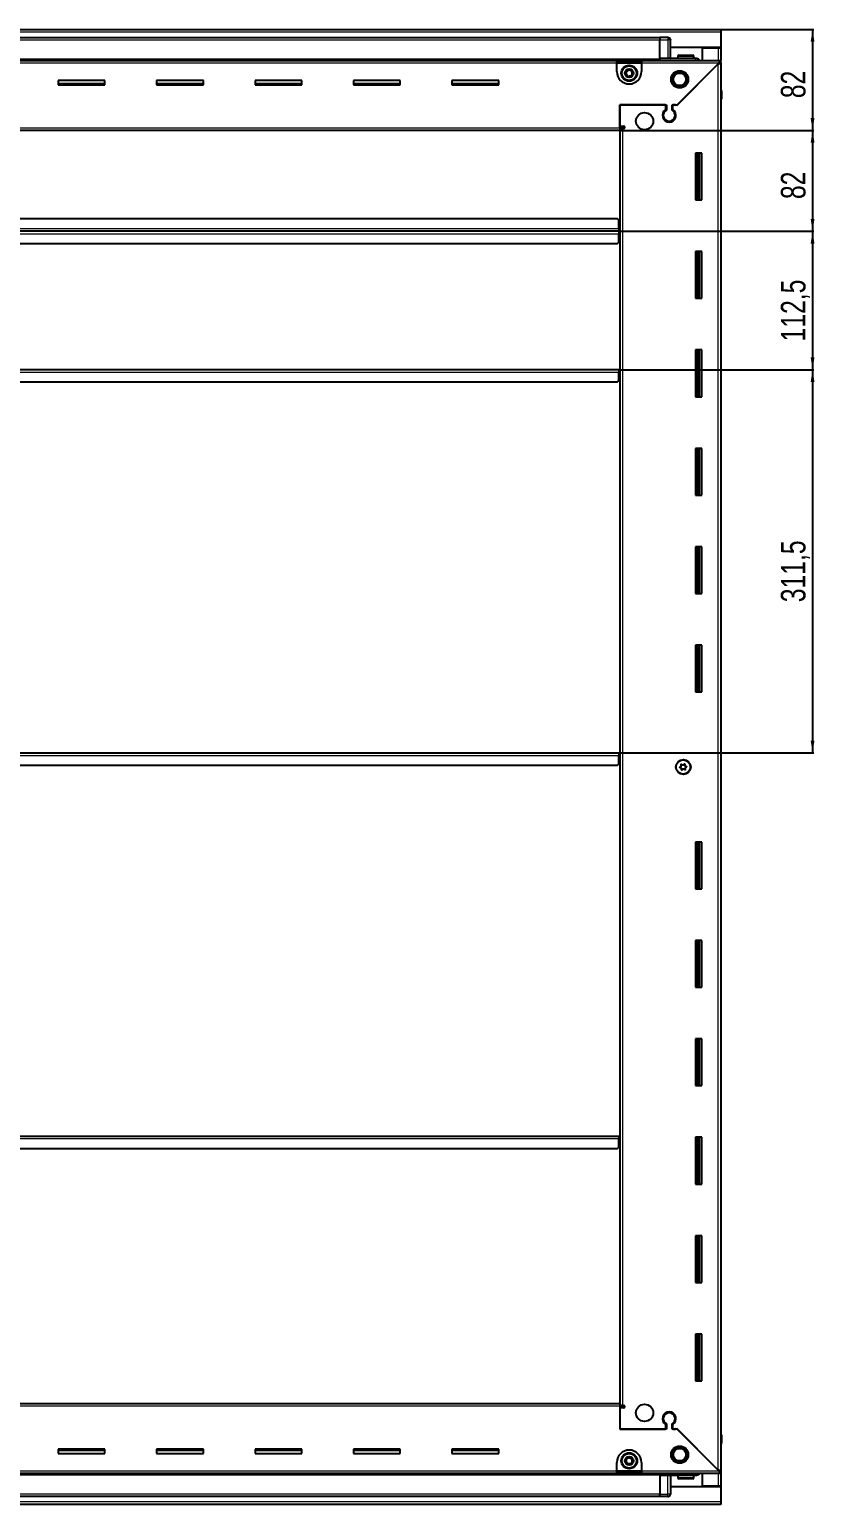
# Model space of a CAD drawing. Header units: millimetres. Extents: x 1315 to 6044, y -1445 to 1969.
# Drawn here: x 5406 to 6044, y 577 to 1776 of the extents above; entities that cross this region are included whole.
import ezdxf

# ---------------------------------------------------------------- set-up
doc = ezdxf.new("R2010")
doc.units = ezdxf.units.MM
doc.layers.add('FORMAT', color=7, linetype='Continuous')
doc.styles.add('SLDTEXTSTYLE0', font='TXT', dxfattribs={"width": 0.75})
doc.dimstyles.new('SLDDIMSTYLE0', dxfattribs={"dimtxt": 20, "dimasz": 10, "dimexe": 0, "dimexo": 0.0625, "dimgap": 5, "dimtad": 2, "dimdec": 1, "dimrnd": 1e-09, "dimzin": 12, "dimdsep": 46, "dimtxsty": 'SLDTEXTSTYLE0', "dimsah": 1, "dimcen": 0.09, "dimadec": 0, "dimazin": 3, "dimtfac": 1, "dimtofl": 0, "dimtmove": 0, "dimatfit": 3, "dimfxl": 0, "dimfrac": 2, "dimtolj": 1, "dimtzin": 12, "dimarcsym": 0})

# ---------------------------------------------------------------- blocks, each defined once
blk = doc.blocks.new('_D_7')
at = {"layer": 'FORMAT'}
for p, q in [((5967.8, 1775.8), (6043.3, 1775.8)), ((6042.3, 1775.8), (6042.3, 1693.8)), ((5885.8, 1693.8), (6043.3, 1693.8))]:
    blk.add_line(p, q, dxfattribs=at)
for points in [[(6042.3, 1775.8), (6040.7, 1765.8), (6043.8, 1765.8)], [(6042.3, 1693.8), (6043.8, 1703.8), (6040.7, 1703.8)]]:
    blk.add_solid(points, dxfattribs=at)
at = {"layer": 'FORMAT', "insert": (6016.5, 1720), "char_height": 20, "attachment_point": 1, "rotation": 90, "style": 'SLDTEXTSTYLE0'}
blk.add_mtext('82', dxfattribs=at)
blk = doc.blocks.new('_D_8')
at = {"layer": 'FORMAT'}
for p, q in [((5884.8, 1499.3), (6043.3, 1499.3)), ((6042.3, 1499.3), (6042.3, 1187.8)), ((5884.8, 1187.8), (6043.3, 1187.8))]:
    blk.add_line(p, q, dxfattribs=at)
for points in [[(6042.3, 1499.3), (6040.7, 1489.3), (6043.8, 1489.3)], [(6042.3, 1187.8), (6043.8, 1197.8), (6040.7, 1197.8)]]:
    blk.add_solid(points, dxfattribs=at)
at = {"layer": 'FORMAT', "insert": (6016.5, 1310.3), "char_height": 20, "attachment_point": 1, "rotation": 90, "style": 'SLDTEXTSTYLE0'}
blk.add_mtext('311,5', dxfattribs=at)
blk = doc.blocks.new('_D_9')
at = {"layer": 'FORMAT'}
for p, q in [((5884.8, 1611.8), (6043.3, 1611.8)), ((6042.3, 1611.8), (6042.3, 1499.3)), ((5884.8, 1499.3), (6043.3, 1499.3))]:
    blk.add_line(p, q, dxfattribs=at)
for points in [[(6042.3, 1611.8), (6040.7, 1601.8), (6043.8, 1601.8)], [(6042.3, 1499.3), (6043.8, 1509.3), (6040.7, 1509.3)]]:
    blk.add_solid(points, dxfattribs=at)
at = {"layer": 'FORMAT', "insert": (6016.5, 1522.3), "char_height": 20, "attachment_point": 1, "rotation": 90, "style": 'SLDTEXTSTYLE0'}
blk.add_mtext('112,5', dxfattribs=at)
blk = doc.blocks.new('_D_10')
at = {"layer": 'FORMAT'}
for p, q in [((5885.8, 1693.8), (6043.3, 1693.8)), ((6042.3, 1693.8), (6042.3, 1611.8)), ((5884.8, 1611.8), (6043.3, 1611.8))]:
    blk.add_line(p, q, dxfattribs=at)
for points in [[(6042.3, 1693.8), (6040.7, 1683.8), (6043.8, 1683.8)], [(6042.3, 1611.8), (6043.8, 1621.8), (6040.7, 1621.8)]]:
    blk.add_solid(points, dxfattribs=at)
at = {"layer": 'FORMAT', "insert": (6016.5, 1638), "char_height": 20, "attachment_point": 1, "rotation": 90, "style": 'SLDTEXTSTYLE0'}
blk.add_mtext('82', dxfattribs=at)

msp = doc.modelspace()

# ---------------------------------------------------------------- linework, layer by layer
at = {"color": 7, "linetype": 'Continuous', "lineweight": 25}
for p, q in [((4768.77, 1775.82), (5967.77, 1775.82)), ((5967.77, 1775.82), (5967.77, 1773.72)), ((5918.27, 1769.17), (4818.27, 1769.17)), ((5918.27, 1769.32), (5918.27, 1769.32)), ((5924.77, 1769.32), (5918.27, 1769.32)), ((5924.77, 1769.32), (5918.27, 1769.32)), ((5918.27, 1769.32), (5918.27, 1767.32)), ((5918.27, 1752.32), (5918.27, 1767.32)), ((5926.77, 1767.32), (5926.77, 1767.32)), ((5926.77, 1752.32), (5926.77, 1767.32)), ((5967.77, 1773.72), (5967.77, 1761.32)), ((4818.27, 1751.17), (5918.27, 1751.17)), ((4853.27, 1750.57), (5883.27, 1750.57)), ((5883.27, 1748.47), (5883.27, 1750.57)), ((5883.27, 1750.57), (5903.27, 1750.57)), ((5903.27, 1750.57), (5966.77, 1750.57)), ((5903.27, 1750.57), (5903.27, 1748.47)), ((5918.27, 1752.32), (5918.27, 1751.82)), ((5947.27, 1752.32), (5918.27, 1752.32)), ((5918.27, 1752.29), (5918.35, 1750.57)), ((5967.77, 1761.32), (5926.77, 1761.32)), ((5932.77, 1754.22), (5932.77, 1752.32)), ((5933.57, 1755.02), (5944.97, 1755.02)), ((5945.77, 1752.32), (5945.77, 1754.22)), ((5952.77, 1750.57), (5952.77, 1760.82)), ((5952.77, 1760.82), (5965.67, 1760.82)), ((5965.67, 1760.82), (5967.77, 1760.82)), ((5966.27, 1760.82), (5966.27, 1761.32)), ((5966.77, 1749.07), (5966.77, 1750.57)), ((5966.77, 1750.57), (5967.77, 1750.57)), ((5967.77, 1760.82), (5967.77, 1761.32)), ((5967.77, 1760.82), (5967.77, 1750.57)), ((5967.77, 1749.07), (5967.77, 1750.57)), ((5883.27, 1749.07), (5903.27, 1749.07)), ((5883.27, 1741.57), (5883.27, 1748.47)), ((5903.27, 1748.47), (5903.27, 1741.57)), ((5965.67, 1747.97), (5931.57, 1713.87)), ((5932.27, 1714.57), (5966.17, 1748.47)), ((5966.27, 1748.57), (5967.77, 1748.57)), ((5966.77, 1749.07), (5967.77, 1749.07)), ((5967.77, 1749.07), (5967.77, 1748.57)), ((5967.77, 1748.57), (5967.77, 604.07)), ((5467.27, 1734.32), (5429.27, 1734.32)), ((5429.27, 1734.32), (5429.27, 1730.82)), ((5467.27, 1731.57), (5429.27, 1731.57)), ((5429.27, 1730.82), (5467.27, 1730.82)), ((5467.27, 1730.82), (5467.27, 1734.32)), ((5547.27, 1734.32), (5509.27, 1734.32)), ((5509.27, 1734.32), (5509.27, 1730.82)), ((5547.27, 1731.57), (5509.27, 1731.57)), ((5509.27, 1730.82), (5547.27, 1730.82)), ((5547.27, 1730.82), (5547.27, 1734.32)), ((5627.27, 1734.32), (5589.27, 1734.32)), ((5589.27, 1734.32), (5589.27, 1730.82)), ((5627.27, 1731.57), (5589.27, 1731.57)), ((5589.27, 1730.82), (5627.27, 1730.82)), ((5627.27, 1730.82), (5627.27, 1734.32)), ((5707.27, 1734.32), (5669.27, 1734.32)), ((5669.27, 1734.32), (5669.27, 1730.82)), ((5707.27, 1731.57), (5669.27, 1731.57)), ((5669.27, 1730.82), (5707.27, 1730.82)), ((5707.27, 1730.82), (5707.27, 1734.32)), ((5787.27, 1734.32), (5749.27, 1734.32)), ((5749.27, 1734.32), (5749.27, 1730.82)), ((5787.27, 1731.57), (5749.27, 1731.57)), ((5749.27, 1730.82), (5787.27, 1730.82)), ((5787.27, 1730.82), (5787.27, 1734.32)), ((5967.77, 1727.15), (5967.77, 1727.15)), ((5885.77, 1714.57), (5923.47, 1714.57)), ((5885.77, 1695.92), (5885.77, 1714.57)), ((5885.77, 1714.57), (5885.77, 1697.32)), ((5922.77, 1714.57), (5885.77, 1714.57)), ((5922.77, 1714.57), (5922.77, 1710.68)), ((5923.47, 1714.57), (5923.47, 1710.29)), ((5928.07, 1714.57), (5932.27, 1714.57)), ((5928.07, 1710.29), (5928.07, 1714.57)), ((5930.87, 1714.57), (5928.77, 1714.57)), ((5928.77, 1710.68), (5928.77, 1714.57)), ((5931.57, 1713.87), (5930.87, 1714.57)), ((5967.77, 1719.32), (5968.27, 1719.32)), ((5968.12, 633.32), (5968.12, 1719.32)), ((5968.27, 1725.82), (5968.27, 1719.32)), ((5968.27, 1719.32), (5968.27, 1725.82)), ((5968.27, 1719.32), (5968.27, 1719.32)), ((5968.27, 1719.32), (5968.27, 1719.32)), ((5885.77, 1693.82), (4850.77, 1693.82)), ((5885.77, 1697.32), (5888.62, 1697.32)), ((5887.77, 1696.32), (5885.77, 1696.32)), ((5885.77, 1695.92), (5885.77, 1693.82)), ((5885.77, 1695.32), (5887.87, 1695.32)), ((5885.77, 1693.82), (5885.77, 658.82)), ((5887.77, 1695.32), (5887.77, 1696.32)), ((5888.62, 1695.32), (5887.87, 1695.32)), ((5927.77, 1701.71), (5927.77, 1700.95)), ((5947.27, 1675.32), (5947.27, 1637.32)), ((5952.27, 1675.32), (5947.27, 1675.32)), ((5948.3, 1675.32), (5948.3, 1637.32)), ((5948.33, 1675.32), (5948.33, 1637.32)), ((5950.12, 1675.32), (5950.12, 1637.32)), ((5952.27, 1637.32), (5952.27, 1675.32)), ((5947.27, 1637.32), (5952.27, 1637.32)), ((5883.77, 1621.82), (4852.77, 1621.82)), ((5884.77, 1620.82), (5883.77, 1621.82)), ((5884.77, 1613.92), (5884.77, 1620.82)), ((5884.77, 1611.82), (4851.77, 1611.82)), ((5885.02, 1614.67), (5884.77, 1614.67)), ((5884.77, 1613.92), (5884.77, 1611.82)), ((5884.77, 1611.82), (5884.77, 1609.72)), ((5884.77, 1602.82), (5884.77, 1609.72)), ((5884.77, 1608.97), (5885.02, 1608.97)), ((5885.02, 1611.82), (5885.02, 1614.67)), ((5885.02, 1608.97), (5885.02, 1611.82)), ((5885.77, 1611.82), (5885.02, 1611.82)), ((4852.77, 1601.82), (5883.77, 1601.82)), ((5883.77, 1601.82), (5884.77, 1602.82)), ((5947.27, 1595.32), (5947.27, 1557.32)), ((5952.27, 1595.32), (5947.27, 1595.32)), ((5948.3, 1595.32), (5948.3, 1557.32)), ((5948.33, 1595.32), (5948.33, 1557.32)), ((5950.12, 1595.32), (5950.12, 1557.32)), ((5952.27, 1557.32), (5952.27, 1595.32)), ((5947.27, 1557.32), (5952.27, 1557.32)), ((5947.27, 1515.32), (5947.27, 1477.32)), ((5952.27, 1515.32), (5947.27, 1515.32)), ((5948.3, 1515.32), (5948.3, 1477.32)), ((5948.33, 1515.32), (5948.33, 1477.32)), ((5950.12, 1515.32), (5950.12, 1477.32)), ((5952.27, 1477.32), (5952.27, 1515.32)), ((4851.77, 1499.32), (5884.77, 1499.32)), ((5884.77, 1499.32), (5884.77, 1497.22)), ((5885.02, 1496.47), (5885.02, 1499.32)), ((5885.02, 1499.32), (5885.77, 1499.32)), ((4852.77, 1489.32), (5883.77, 1489.32)), ((5883.77, 1489.32), (5884.77, 1490.32)), ((5884.77, 1490.32), (5884.77, 1497.22)), ((5884.77, 1496.47), (5885.02, 1496.47)), ((5947.27, 1477.32), (5952.27, 1477.32)), ((5947.27, 1435.32), (5947.27, 1397.32)), ((5952.27, 1435.32), (5947.27, 1435.32)), ((5948.3, 1435.32), (5948.3, 1397.32)), ((5948.33, 1435.32), (5948.33, 1397.32)), ((5950.12, 1435.32), (5950.12, 1397.32)), ((5952.27, 1397.32), (5952.27, 1435.32)), ((5947.27, 1397.32), (5952.27, 1397.32)), ((5947.27, 1355.32), (5947.27, 1317.32)), ((5952.27, 1355.32), (5947.27, 1355.32)), ((5948.3, 1355.32), (5948.3, 1317.32)), ((5948.33, 1355.32), (5948.33, 1317.32)), ((5950.12, 1355.32), (5950.12, 1317.32)), ((5952.27, 1317.32), (5952.27, 1355.32)), ((5947.27, 1317.32), (5952.27, 1317.32)), ((5947.27, 1275.32), (5947.27, 1237.32)), ((5952.27, 1275.32), (5947.27, 1275.32)), ((5948.3, 1275.32), (5948.3, 1237.32)), ((5948.33, 1275.32), (5948.33, 1237.32)), ((5950.12, 1275.32), (5950.12, 1237.32)), ((5952.27, 1237.32), (5952.27, 1275.32)), ((5947.27, 1237.32), (5952.27, 1237.32)), ((4851.77, 1187.82), (5884.77, 1187.82)), ((5884.77, 1187.82), (5884.77, 1185.72)), ((5885.02, 1184.97), (5885.02, 1187.82)), ((5885.02, 1187.82), (5885.77, 1187.82)), ((4852.77, 1177.82), (5883.77, 1177.82)), ((5883.77, 1177.82), (5884.77, 1178.82)), ((5884.77, 1178.82), (5884.77, 1185.72)), ((5884.77, 1184.97), (5885.02, 1184.97)), ((5947.27, 1115.32), (5947.27, 1077.32)), ((5952.27, 1115.32), (5947.27, 1115.32)), ((5948.3, 1115.32), (5948.3, 1077.32)), ((5948.33, 1115.32), (5948.33, 1077.32)), ((5950.12, 1115.32), (5950.12, 1077.32)), ((5952.27, 1077.32), (5952.27, 1115.32)), ((5947.27, 1077.32), (5952.27, 1077.32)), ((5947.27, 1035.32), (5947.27, 997.32)), ((5952.27, 1035.32), (5947.27, 1035.32)), ((5948.3, 1035.32), (5948.3, 997.32)), ((5948.33, 1035.32), (5948.33, 997.32)), ((5950.12, 1035.32), (5950.12, 997.32)), ((5952.27, 997.32), (5952.27, 1035.32)), ((5947.27, 997.32), (5952.27, 997.32)), ((5947.27, 955.32), (5947.27, 917.32)), ((5952.27, 955.32), (5947.27, 955.32)), ((5948.3, 955.32), (5948.3, 917.32)), ((5948.33, 955.32), (5948.33, 917.32)), ((5950.12, 955.32), (5950.12, 917.32)), ((5952.27, 917.32), (5952.27, 955.32)), ((5947.27, 917.32), (5952.27, 917.32)), ((4851.77, 876.32), (5884.77, 876.32)), ((5884.77, 876.32), (5884.77, 874.22)), ((5885.02, 873.47), (5885.02, 876.32)), ((5885.02, 876.32), (5885.77, 876.32)), ((5947.27, 875.32), (5947.27, 837.32)), ((5952.27, 875.32), (5947.27, 875.32)), ((5948.3, 875.32), (5948.3, 837.32)), ((5948.33, 875.32), (5948.33, 837.32)), ((5950.12, 875.32), (5950.12, 837.32)), ((5952.27, 837.32), (5952.27, 875.32)), ((4852.77, 866.32), (5883.77, 866.32)), ((5883.77, 866.32), (5884.77, 867.32)), ((5884.77, 867.32), (5884.77, 874.22)), ((5884.77, 873.47), (5885.02, 873.47)), ((5947.27, 837.32), (5952.27, 837.32)), ((5947.27, 795.32), (5947.27, 757.32)), ((5952.27, 795.32), (5947.27, 795.32)), ((5948.3, 795.32), (5948.3, 757.32)), ((5948.33, 795.32), (5948.33, 757.32)), ((5950.12, 795.32), (5950.12, 757.32)), ((5952.27, 757.32), (5952.27, 795.32)), ((5947.27, 757.32), (5952.27, 757.32)), ((5947.27, 715.32), (5947.27, 677.32)), ((5952.27, 715.32), (5947.27, 715.32)), ((5948.3, 715.32), (5948.3, 677.32)), ((5948.33, 715.32), (5948.33, 677.32)), ((5950.12, 715.32), (5950.12, 677.32)), ((5952.27, 677.32), (5952.27, 715.32)), ((5947.27, 677.32), (5952.27, 677.32)), ((4850.77, 658.82), (5885.77, 658.82)), ((5885.77, 658.82), (5885.77, 656.72)), ((5887.87, 657.32), (5885.77, 657.32)), ((5885.77, 656.72), (5885.77, 638.07)), ((5885.77, 656.32), (5887.77, 656.32)), ((5885.77, 655.32), (5885.77, 638.07)), ((5888.62, 655.32), (5885.77, 655.32)), ((5887.77, 656.32), (5887.77, 657.32)), ((5887.87, 657.32), (5888.62, 657.32)), ((5927.77, 651.7), (5927.77, 650.94)), ((5923.47, 638.07), (5885.77, 638.07)), ((5885.77, 638.07), (5922.77, 638.07)), ((5922.77, 641.96), (5922.77, 638.07)), ((5923.47, 642.36), (5923.47, 638.07)), ((5928.07, 638.07), (5928.07, 642.36)), ((5932.27, 638.07), (5928.07, 638.07)), ((5928.77, 638.07), (5928.77, 641.96)), ((5928.77, 638.07), (5930.87, 638.07)), ((5930.87, 638.07), (5931.57, 638.77)), ((5931.57, 638.77), (5965.67, 604.67)), ((5966.17, 604.17), (5932.27, 638.07)), ((5967.77, 633.32), (5968.27, 633.32)), ((5968.27, 633.32), (5968.27, 633.32)), ((5968.27, 626.82), (5968.27, 633.32)), ((5968.27, 633.32), (5968.27, 626.82)), ((5467.27, 621.82), (5429.27, 621.82)), ((5429.27, 621.82), (5429.27, 618.32)), ((5429.27, 621.07), (5467.27, 621.07)), ((5429.27, 618.32), (5467.27, 618.32)), ((5467.27, 618.32), (5467.27, 621.82)), ((5547.27, 621.82), (5509.27, 621.82)), ((5509.27, 621.82), (5509.27, 618.32)), ((5509.27, 621.07), (5547.27, 621.07)), ((5509.27, 618.32), (5547.27, 618.32)), ((5547.27, 618.32), (5547.27, 621.82)), ((5627.27, 621.82), (5589.27, 621.82)), ((5589.27, 621.82), (5589.27, 618.32)), ((5589.27, 621.07), (5627.27, 621.07)), ((5589.27, 618.32), (5627.27, 618.32)), ((5627.27, 618.32), (5627.27, 621.82)), ((5707.27, 621.82), (5669.27, 621.82)), ((5669.27, 621.82), (5669.27, 618.32)), ((5669.27, 621.07), (5707.27, 621.07)), ((5669.27, 618.32), (5707.27, 618.32)), ((5707.27, 618.32), (5707.27, 621.82)), ((5787.27, 621.82), (5749.27, 621.82)), ((5749.27, 621.82), (5749.27, 618.32)), ((5749.27, 621.07), (5787.27, 621.07)), ((5749.27, 618.32), (5787.27, 618.32)), ((5787.27, 618.32), (5787.27, 621.82)), ((5918.27, 601.47), (4818.27, 601.47)), ((5883.27, 602.07), (4853.27, 602.07)), ((5883.27, 604.17), (5883.27, 611.07)), ((5883.27, 602.07), (5883.27, 604.17)), ((5903.27, 603.57), (5883.27, 603.57)), ((5903.27, 602.07), (5883.27, 602.07)), ((5903.27, 611.07), (5903.27, 604.17)), ((5903.27, 604.17), (5903.27, 602.07)), ((5966.77, 602.07), (5903.27, 602.07)), ((5918.35, 602.07), (5918.27, 600.36)), ((5918.27, 600.32), (5918.27, 600.82)), ((5947.27, 600.32), (5918.27, 600.32)), ((5918.27, 600.32), (5918.27, 585.32)), ((5926.77, 600.32), (5926.77, 585.32)), ((5932.77, 600.32), (5932.77, 598.42)), ((5945.77, 598.42), (5945.77, 600.32)), ((5952.77, 591.82), (5952.77, 602.07)), ((5966.27, 604.07), (5967.77, 604.07)), ((5966.77, 603.57), (5966.77, 602.07)), ((5967.77, 603.57), (5966.77, 603.57)), ((5967.77, 602.07), (5966.77, 602.07)), ((5967.77, 604.07), (5967.77, 603.57)), ((5967.77, 603.57), (5967.77, 602.07)), ((5967.77, 602.07), (5967.77, 591.82)), ((5926.77, 591.32), (5967.77, 591.32)), ((5940.57, 597.62), (5933.57, 597.62)), ((5944.97, 597.62), (5940.57, 597.62)), ((5965.67, 591.82), (5952.77, 591.82)), ((5967.77, 591.82), (5965.67, 591.82)), ((5966.27, 591.32), (5966.27, 591.82)), ((5967.77, 591.32), (5967.77, 591.82)), ((5967.77, 591.32), (5967.77, 578.92)), ((5967.77, 576.82), (4768.77, 576.82)), ((4818.27, 583.47), (5918.27, 583.47)), ((5918.27, 583.32), (5918.27, 585.32)), ((5918.27, 583.32), (5918.27, 583.32)), ((5924.77, 583.32), (5918.27, 583.32)), ((5918.27, 583.32), (5918.27, 583.32)), ((5924.77, 583.32), (5918.27, 583.32)), ((5926.1, 583.82), (5926.1, 583.82)), ((5967.77, 578.92), (5967.77, 576.82))]:
    msp.add_line(p, q, dxfattribs=at)
at = {"color": 8, "linetype": 'Continuous', "lineweight": 18}
for p, q in [((5967.77, 1773.72), (4768.77, 1773.72)), ((5918.27, 1767.17), (4818.27, 1767.17)), ((5918.27, 1767.32), (5924.77, 1767.32)), ((5924.77, 1769.32), (5924.77, 1767.32)), ((5924.77, 1767.32), (5924.77, 1752.32)), ((5926.77, 1767.32), (5924.77, 1767.32)), ((5918.27, 1751.82), (4818.27, 1751.82)), ((5918.27, 1750.59), (4818.27, 1750.59)), ((5932.77, 1754.22), (5945.77, 1754.22)), ((5965.67, 1761.32), (5965.67, 1760.82)), ((5965.67, 1760.82), (5965.67, 1750.57)), ((5883.27, 1748.47), (4853.27, 1748.47)), ((5883.27, 1748.47), (5903.27, 1748.47)), ((5966.17, 1748.47), (5903.27, 1748.47)), ((5965.67, 604.67), (5965.67, 1747.97)), ((5967.77, 1725.82), (5968.27, 1725.82)), ((4850.77, 1695.92), (5885.77, 1695.92)), ((5887.87, 1695.32), (5887.87, 657.32)), ((5949.54, 1637.32), (5949.54, 1675.32)), ((5950.77, 1637.32), (5950.77, 1675.32)), ((5884.77, 1613.92), (4851.77, 1613.92)), ((4851.77, 1609.72), (5884.77, 1609.72)), ((5949.54, 1557.32), (5949.54, 1595.32)), ((5950.77, 1557.32), (5950.77, 1595.32)), ((5949.54, 1477.32), (5949.54, 1515.32)), ((5950.77, 1477.32), (5950.77, 1515.32)), ((4851.77, 1497.22), (5884.77, 1497.22)), ((5949.54, 1397.32), (5949.54, 1435.32)), ((5950.77, 1397.32), (5950.77, 1435.32)), ((5949.54, 1317.32), (5949.54, 1355.32)), ((5950.77, 1317.32), (5950.77, 1355.32)), ((5949.54, 1237.32), (5949.54, 1275.32)), ((5950.77, 1237.32), (5950.77, 1275.32)), ((4851.77, 1185.72), (5884.77, 1185.72)), ((5949.54, 1077.32), (5949.54, 1115.32)), ((5950.77, 1077.32), (5950.77, 1115.32)), ((5949.54, 997.32), (5949.54, 1035.32)), ((5950.77, 997.32), (5950.77, 1035.32)), ((5949.54, 917.32), (5949.54, 955.32)), ((5950.77, 917.32), (5950.77, 955.32)), ((5949.54, 837.32), (5949.54, 875.32)), ((5950.77, 837.32), (5950.77, 875.32)), ((4851.77, 874.22), (5884.77, 874.22)), ((5949.54, 757.32), (5949.54, 795.32)), ((5950.77, 757.32), (5950.77, 795.32)), ((5949.54, 677.32), (5949.54, 715.32)), ((5950.77, 677.32), (5950.77, 715.32)), ((5885.77, 656.72), (4850.77, 656.72)), ((5967.77, 626.82), (5968.27, 626.82)), ((4818.27, 602.06), (5918.27, 602.06)), ((4818.27, 600.82), (5918.27, 600.82)), ((4853.27, 604.17), (5883.27, 604.17)), ((5903.27, 604.17), (5883.27, 604.17)), ((5903.27, 604.17), (5966.17, 604.17)), ((5924.77, 585.32), (5924.77, 600.32)), ((5965.67, 602.07), (5965.67, 591.82)), ((5940.75, 598.42), (5932.77, 598.42)), ((5945.77, 598.42), (5940.75, 598.42)), ((5965.67, 591.82), (5965.67, 591.32)), ((5967.77, 578.92), (4768.77, 578.92)), ((4818.27, 585.47), (5918.27, 585.47)), ((5918.27, 585.32), (5924.77, 585.32)), ((5926.77, 585.32), (5924.77, 585.32)), ((5924.77, 583.32), (5924.77, 585.32))]:
    msp.add_line(p, q, dxfattribs=at)
at = {"color": 7, "linetype": 'Continuous', "lineweight": 25, "flags": 128}
msp.add_lwpolyline([(5926.63, 1768.08), (5926.73, 1767.71), (5926.77, 1767.32)], dxfattribs=at)
at = {"color": 7, "linetype": 'Continuous', "lineweight": 25}
for centre, radius in [((5893.27, 1740.32), 6.5), ((5893.27, 1740.32), 3.46), ((5934.27, 1735.32), 7), ((5934.27, 1735.32), 6.02), ((5934.27, 1735.32), 5.1), ((5905.77, 1701.32), 7), ((5937.27, 1176.32), 6), ((5937.12, 1176.32), 5.79), ((5937.12, 1176.32), 1.85), ((5905.77, 651.32), 7), ((5934.27, 617.32), 7), ((5893.27, 612.32), 6.5), ((5893.27, 612.32), 3.46), ((5934.27, 617.32), 6.02), ((5934.27, 617.32), 5.1)]:
    msp.add_circle(centre, radius, dxfattribs=at)
at = {"color": 8, "linetype": 'Continuous', "lineweight": 18}
for centre in [(5893.27, 1740.32), (5893.27, 612.32)]:
    msp.add_circle(centre, 5.7, dxfattribs=at)
at = {"color": 7, "linetype": 'Continuous', "lineweight": 25}
for centre, radius, start, end in [((5924.77, 1767.32), 2, 0, 90), ((5926.97, 1752.52), 0.2, 180, 270), ((5933.57, 1754.22), 0.8, 90, 180), ((5944.97, 1754.22), 0.8, 0, 90), ((5893.27, 1741.57), 10, 180, 270), ((5893.27, 1740.32), 2.5, 160.11158, 220.11158), ((5893.27, 1740.32), 2.5, 100.11158, 160.11158), ((5893.27, 1740.32), 2.5, 220.11158, 280.11158), ((5893.27, 1740.32), 2.5, 40.11158, 100.11158), ((5893.27, 1741.57), 10, 270, 0), ((5893.27, 1740.32), 2.5, 280.11158, 340.11158), ((5893.27, 1740.32), 2.5, 340.11158, 40.11158), ((5966.27, 1725.82), 2, 0, 41.39416), ((5925.77, 1706.07), 5.5, 123.05573, 56.94427), ((5925.77, 1706.07), 4.8, 118.63099, 61.36901), ((5888.62, 1696.32), 1, 270, 90), ((5888.62, 656.32), 1, 270, 90), ((5925.77, 646.57), 5.5, 303.05573, 236.94427), ((5925.77, 646.57), 4.8, 298.63099, 241.36901), ((5966.27, 626.82), 2, 318.57492, 0), ((5966.27, 626.82), 2, 318.59038, 0), ((5893.27, 611.07), 10, 90, 180), ((5893.27, 612.32), 2.5, 147.04236, 207.04236), ((5893.27, 612.32), 2.5, 87.04236, 147.04236), ((5893.27, 611.07), 10, 0, 90), ((5893.27, 612.32), 2.5, 27.04236, 87.04236), ((5893.27, 612.32), 2.5, 327.04236, 27.04236), ((5893.27, 612.32), 2.5, 207.04236, 267.04236), ((5893.27, 612.32), 2.5, 267.04236, 327.04236), ((5926.97, 600.12), 0.2, 90, 180), ((5933.57, 598.42), 0.8, 180, 270), ((5944.97, 598.42), 0.8, 270, 0), ((5924.77, 585.32), 2, 270, 0), ((5924.77, 585.32), 2, 270, 288.58003), ((5924.77, 585.32), 2, 303.94202, 311.40962)]:
    msp.add_arc(centre, radius, start, end, dxfattribs=at)
for points, knots in [([(5918.27, 1752.32), (5918.27, 1752.29), (5918.27, 1752.21), (5918.27, 1751.59), (5918.27, 1751.01), (5918.27, 1750.62), (5918.27, 1750.59)], [0, 0, 0, 0, 0.3242788, 0.6485576, 0.9728365, 1, 1, 1, 1]), ([(5950.49, 1750.57), (5950.37, 1750.77), (5949.98, 1751.42), (5948.83, 1752.13), (5947.79, 1752.26), (5947.27, 1752.32)], [0, 0, 0, 0, 0.1822499, 0.5911249, 1, 1, 1, 1]), ([(5966.77, 1750.57), (5966.73, 1750.55), (5966.64, 1750.49), (5966.5, 1750.1), (5966.37, 1749.54), (5966.26, 1748.96), (5966.2, 1748.6), (5966.17, 1748.47)], [0, 0, 0, 0, 0.2302553, 0.4485219, 0.6667858, 0.8850496, 1, 1, 1, 1]), ([(5890.43, 1739.82), (5890.47, 1739.93), (5890.68, 1740.5), (5891.02, 1741.43), (5891.3, 1742.21), (5891.41, 1742.53)], [0, 0, 0, 0, 0.1331247, 0.6370994, 1, 1, 1, 1]), ([(5892.29, 1737.61), (5891.96, 1738), (5891.34, 1738.74), (5890.72, 1739.48), (5890.43, 1739.82)], [0, 0, 0, 0, 0.5346859, 1, 1, 1, 1]), ([(5891.41, 1742.53), (5891.92, 1742.62), (5892.87, 1742.79), (5893.82, 1742.96), (5894.26, 1743.04)], [0, 0, 0, 0, 0.5346859, 1, 1, 1, 1]), ([(5894.26, 1743.04), (5894.59, 1742.64), (5895.21, 1741.91), (5895.83, 1741.17), (5896.12, 1740.83)], [0, 0, 0, 0, 0.5346859, 1, 1, 1, 1]), ([(5896.12, 1740.83), (5896, 1740.51), (5895.72, 1739.73), (5895.38, 1738.8), (5895.18, 1738.23), (5895.13, 1738.12)], [0, 0, 0, 0, 0.3629006, 0.8668753, 1, 1, 1, 1]), ([(5965.67, 1747.97), (5965.93, 1748.02), (5966.42, 1748.11), (5967.06, 1748.24), (5967.53, 1748.37), (5967.75, 1748.48), (5967.77, 1748.55), (5967.77, 1748.57)], [0, 0, 0, 0, 0.2302553, 0.4485219, 0.6667858, 0.8850496, 1, 1, 1, 1]), ([(5895.13, 1738.12), (5894.63, 1738.03), (5893.68, 1737.86), (5892.73, 1737.69), (5892.29, 1737.61)], [0, 0, 0, 0, 0.53468586, 1, 1, 1, 1]), ([(5935.49, 1178.6), (5935.48, 1178.59), (5935.46, 1178.57), (5935.44, 1178.51), (5935.44, 1178.37), (5935.49, 1177.98), (5935.57, 1177.45), (5935.33, 1176.86), (5934.94, 1176.53), (5934.61, 1176.32), (5934.41, 1176.18), (5934.35, 1176.11), (5934.34, 1176.07), (5934.34, 1176.03), (5934.35, 1176), (5934.4, 1175.95), (5934.63, 1175.82), (5935.08, 1175.67), (5935.68, 1175.29), (5935.86, 1174.6), (5935.86, 1174.12), (5935.91, 1173.86), (5935.94, 1173.8), (5935.96, 1173.77), (5935.99, 1173.76), (5936.03, 1173.76), (5936.07, 1173.78), (5936.14, 1173.81), (5936.33, 1173.94), (5936.63, 1174.18), (5937.07, 1174.46), (5937.7, 1174.49), (5938.18, 1174.25), (5938.53, 1174.08), (5938.67, 1174.03), (5938.73, 1174.04), (5938.76, 1174.05), (5938.79, 1174.08), (5938.8, 1174.14), (5938.81, 1174.28), (5938.75, 1174.66), (5938.68, 1175.2), (5938.91, 1175.79), (5939.31, 1176.11), (5939.64, 1176.33), (5939.83, 1176.47), (5939.89, 1176.54), (5939.91, 1176.58), (5939.91, 1176.61), (5939.9, 1176.64), (5939.85, 1176.7), (5939.61, 1176.82), (5939.16, 1176.98), (5938.56, 1177.36), (5938.39, 1178.05), (5938.38, 1178.53), (5938.34, 1178.79), (5938.31, 1178.85), (5938.28, 1178.87), (5938.25, 1178.88), (5938.22, 1178.88), (5938.18, 1178.87), (5938.1, 1178.83), (5937.92, 1178.7), (5937.62, 1178.46), (5937.18, 1178.19), (5936.55, 1178.15), (5936.06, 1178.4), (5935.71, 1178.57), (5935.57, 1178.61), (5935.51, 1178.61), (5935.5, 1178.6), (5935.49, 1178.6)], [0, 0, 0, 0, 0.0020087, 0.00442, 0.0093647, 0.0255282, 0.0677053, 0.0957862, 0.1246456, 0.1503415, 0.1605194, 0.1633943, 0.1656965, 0.1672448, 0.1688741, 0.1707699, 0.1786058, 0.2119941, 0.2499945, 0.2879948, 0.3213831, 0.329219, 0.3311148, 0.3327441, 0.3342924, 0.3362166, 0.3385353, 0.3413178, 0.349662, 0.3753578, 0.4042173, 0.4322982, 0.4744753, 0.4906388, 0.4966691, 0.49844, 0.5, 0.5020087, 0.50442, 0.5093647, 0.5255282, 0.5677053, 0.5957862, 0.6246456, 0.6503415, 0.6605194, 0.6633943, 0.6656965, 0.6672448, 0.6688741, 0.6707699, 0.6786058, 0.7119941, 0.7499945, 0.7879948, 0.8213831, 0.829219, 0.8311148, 0.8327441, 0.8342924, 0.8362166, 0.8385353, 0.8413178, 0.849662, 0.8753578, 0.9042173, 0.9322982, 0.9744753, 0.9906388, 0.9966691, 0.99844, 1, 1, 1, 1]), ([(5890.39, 612.47), (5890.67, 612.91), (5891.2, 613.71), (5891.72, 614.52), (5891.96, 614.89)], [0, 0, 0, 0, 0.53468586, 1, 1, 1, 1]), ([(5891.7, 609.9), (5891.47, 610.36), (5891.03, 611.22), (5890.59, 612.07), (5890.39, 612.47)], [0, 0, 0, 0, 0.5346859, 1, 1, 1, 1]), ([(5891.96, 614.89), (5892.09, 614.89), (5892.68, 614.86), (5893.68, 614.81), (5894.5, 614.76), (5894.84, 614.75)], [0, 0, 0, 0, 0.1331247, 0.6370994, 1, 1, 1, 1]), ([(5896.16, 612.17), (5895.88, 611.74), (5895.35, 610.93), (5894.83, 610.13), (5894.59, 609.75)], [0, 0, 0, 0, 0.5346859, 1, 1, 1, 1]), ([(5894.84, 614.75), (5895.08, 614.29), (5895.52, 613.43), (5895.95, 612.57), (5896.16, 612.17)], [0, 0, 0, 0, 0.5346859, 1, 1, 1, 1]), ([(5894.59, 609.75), (5894.24, 609.77), (5893.42, 609.81), (5892.43, 609.86), (5891.83, 609.89), (5891.7, 609.9)], [0, 0, 0, 0, 0.3629006, 0.8668753, 1, 1, 1, 1]), ([(5918.27, 600.32), (5918.27, 600.36), (5918.27, 600.44), (5918.27, 601.05), (5918.27, 601.63), (5918.27, 602.03), (5918.27, 602.06)], [0, 0, 0, 0, 0.3242788, 0.6485576, 0.9728365, 1, 1, 1, 1]), ([(5950.49, 602.07), (5950.37, 601.87), (5949.98, 601.22), (5948.83, 600.51), (5947.79, 600.39), (5947.27, 600.32)], [0, 0, 0, 0, 0.1822499, 0.5911249, 1, 1, 1, 1]), ([(5967.77, 604.07), (5967.75, 604.12), (5967.69, 604.21), (5967.3, 604.34), (5966.74, 604.47), (5966.16, 604.58), (5965.8, 604.65), (5965.67, 604.67)], [0, 0, 0, 0, 0.2302553, 0.4485219, 0.6667858, 0.8850496, 1, 1, 1, 1]), ([(5966.17, 604.17), (5966.22, 603.92), (5966.31, 603.43), (5966.44, 602.79), (5966.57, 602.32), (5966.68, 602.1), (5966.75, 602.08), (5966.77, 602.07)], [0, 0, 0, 0, 0.2302553, 0.4485219, 0.6667858, 0.8850496, 1, 1, 1, 1])]:
    msp.add_open_spline(points, degree=3, knots=knots, dxfattribs=at)
at = {"color": 8, "linetype": 'Continuous', "lineweight": 18}
for points in [[(5947.27, 1752.32), (5947.27, 1752.28), (5947.27, 1752.2), (5947.27, 1751.77), (5947.27, 1751.31), (5947.27, 1750.9), (5947.27, 1750.63), (5947.27, 1750.57)], [(5947.27, 600.32), (5947.27, 600.37), (5947.27, 600.44), (5947.27, 600.88), (5947.27, 601.33), (5947.27, 601.75), (5947.27, 602.02), (5947.27, 602.07)]]:
    msp.add_open_spline(points, degree=3, knots=[0, 0, 0, 0, 0.35975288, 0.55341416, 0.75118521, 0.94895626, 1, 1, 1, 1], dxfattribs=at)
at = {"color": 7, "linetype": 'Continuous', "lineweight": 25}
for points in [[(5965.67, 1747.97), (5965.75, 1748.02), (5965.91, 1748.12), (5966.11, 1748.27), (5966.25, 1748.42), (5966.26, 1748.52), (5966.27, 1748.57)], [(5966.77, 1749.07), (5966.72, 1749.06), (5966.62, 1749.05), (5966.47, 1748.91), (5966.32, 1748.71), (5966.22, 1748.55), (5966.17, 1748.47)], [(5966.27, 604.07), (5966.26, 604.12), (5966.25, 604.22), (5966.11, 604.37), (5965.91, 604.52), (5965.75, 604.62), (5965.67, 604.67)], [(5966.17, 604.17), (5966.22, 604.09), (5966.32, 603.94), (5966.47, 603.74), (5966.62, 603.6), (5966.72, 603.58), (5966.77, 603.57)]]:
    msp.add_open_spline(points, degree=3, dxfattribs=at)

# ---------------------------------------------------------------- dimensions: what is measured, and where the dimension line sits
at = {"layer": 'FORMAT'}
for base, p1, p2, picture, middle in [((6042.27, 1693.82), (5967.77, 1775.82), (5885.77, 1693.82), '_D_7', (6042.27, 1734.82)), ((6042.27, 1611.82), (5885.77, 1693.82), (5884.77, 1611.82), '_D_10', (6042.27, 1652.82)), ((6042.27, 1499.32), (5884.77, 1611.82), (5884.77, 1499.32), '_D_9', (6042.27, 1555.57)), ((6042.27, 1187.82), (5884.77, 1499.32), (5884.77, 1187.82), '_D_8', (6042.27, 1343.57))]:
    dim = msp.add_linear_dim(base=base, p1=p1, p2=p2, angle=90, dimstyle='SLDDIMSTYLE0', dxfattribs=at)
    dim.commit()
    dim.dimension.update_dxf_attribs({"geometry": picture, "text_midpoint": middle, "dimtype": 160})

doc.saveas('drawing.dxf')
